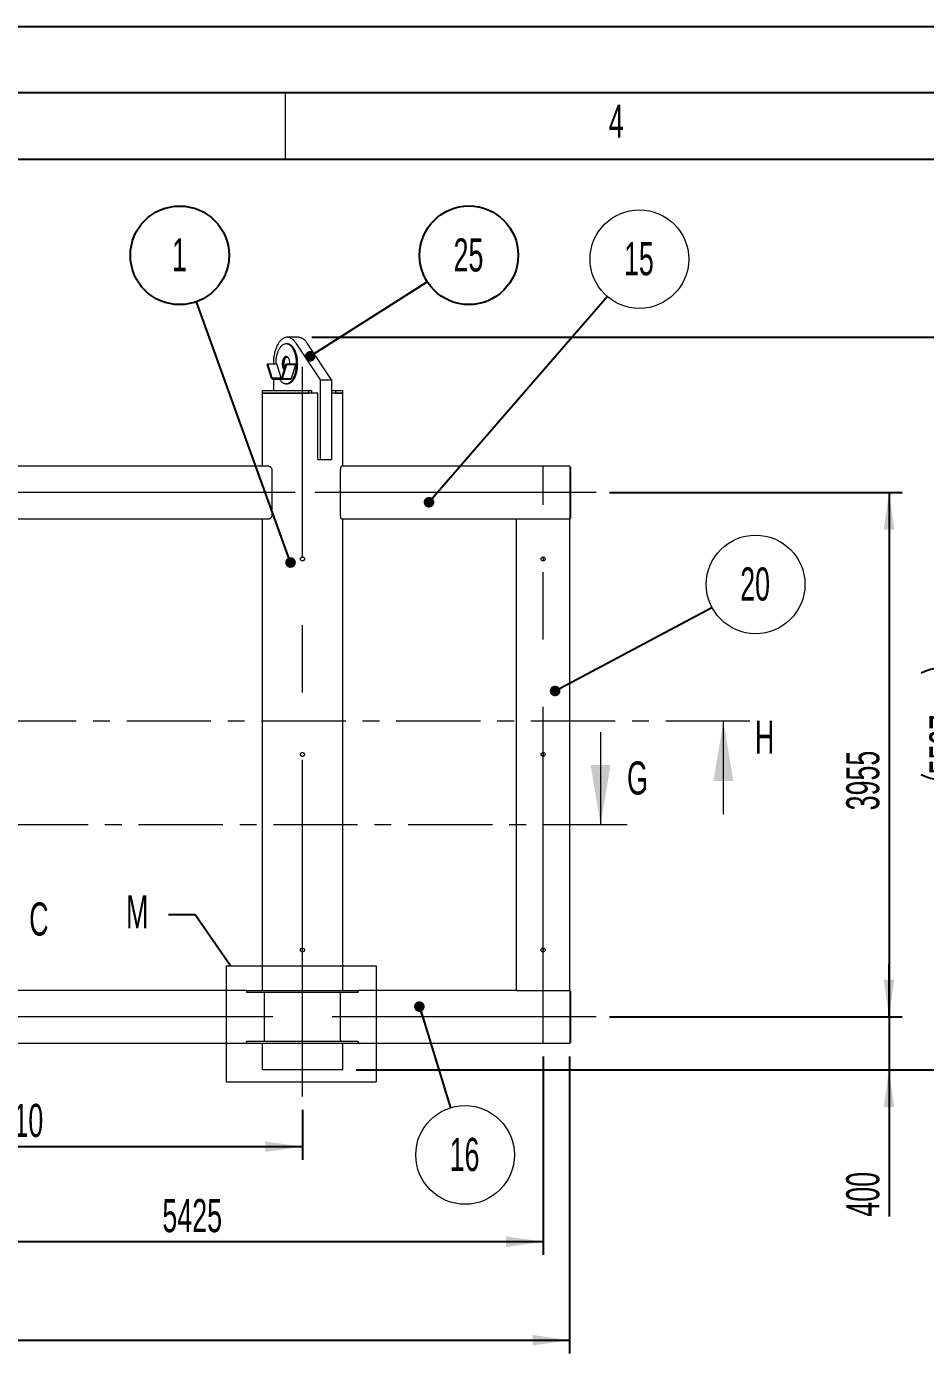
# Paper-space layout 'Sheet2' of a CAD drawing. Header units: millimetres. Extents: x 0 to 420, y 0 to 300.
# Drawn here: x 145.5 to 213.2, y 196.9 to 297 of the extents above; entities that cross this region are included whole.
import ezdxf

# ---------------------------------------------------------------- set-up
doc = ezdxf.new("R2010")
doc.units = ezdxf.units.MM
doc.linetypes.add('CENTER', pattern=[10.16, 6.35, -1.27, 1.27, -1.27])
doc.linetypes.add('CENTERX2', pattern=[20.32, 12.7, -2.54, 2.54, -2.54])
doc.layers.add('BORDER', color=7, linetype='Continuous')
doc.layers.add('DIMS', color=7, linetype='Continuous')
doc.styles.add('SLDTEXTSTYLE0', font='TXT', dxfattribs={"width": 0.605})
doc.dimstyles.new('SLDDIMSTYLE0', dxfattribs={"dimtxt": 0.18, "dimasz": 0.8, "dimexe": 0, "dimexo": 0.0625, "dimgap": 0, "dimtad": 0, "dimtih": 1, "dimtoh": 1, "dimdec": 0, "dimrnd": 1e-09, "dimzin": 0, "dimdsep": 46, "dimtxsty": 'Standard', "dimblk1": 'DOT', "dimblk2": 'DOT', "dimsah": 1, "dimcen": 0.09, "dimadec": 0, "dimazin": 0, "dimtfac": 0.8, "dimtdec": 0, "dimtofl": 0, "dimtmove": 0, "dimatfit": 3, "dimldrblk": 'DOT', "dimfxl": 1, "dimfrac": 2, "dimtolj": 1, "dimtzin": 0, "dimarcsym": 0})
doc.dimstyles.new('SLDDIMSTYLE1', dxfattribs={"dimtxt": 0.18, "dimasz": 2.8, "dimexe": 0, "dimexo": 0.0625, "dimgap": 0, "dimtad": 0, "dimtih": 1, "dimtoh": 1, "dimdec": 0, "dimrnd": 1e-09, "dimzin": 0, "dimdsep": 46, "dimtxsty": 'Standard', "dimblk1": 'NONE', "dimblk2": 'NONE', "dimsah": 1, "dimcen": 0.09, "dimadec": 0, "dimazin": 0, "dimtfac": 2.8, "dimtdec": 0, "dimtofl": 0, "dimtmove": 0, "dimatfit": 3, "dimldrblk": 'NONE', "dimfxl": 1, "dimfrac": 2, "dimtolj": 1, "dimtzin": 0, "dimarcsym": 0})
doc.dimstyles.new('SLDDIMSTYLE2', dxfattribs={"dimtxt": 2.5, "dimasz": 2.8, "dimexe": 0, "dimexo": 0.0625, "dimtad": 1, "dimdec": 0, "dimlfac": 100, "dimrnd": 1e-09, "dimzin": 12, "dimdsep": 46, "dimtxsty": 'SLDTEXTSTYLE0', "dimsah": 1, "dimcen": 0.09, "dimadec": 0, "dimazin": 3, "dimtfac": 1, "dimtdec": 0, "dimtofl": 0, "dimtmove": 0, "dimatfit": 3, "dimfxl": 1, "dimfrac": 2, "dimtolj": 1, "dimtzin": 12, "dimarcsym": 0})
doc.dimstyles.new('SLDDIMSTYLE3', dxfattribs={"dimtxt": 2.5, "dimasz": 2.8, "dimexe": 0, "dimexo": 0.0625, "dimtad": 1, "dimdec": 0, "dimlfac": 100, "dimrnd": 1e-09, "dimzin": 12, "dimdsep": 46, "dimtxsty": 'SLDTEXTSTYLE0', "dimsah": 1, "dimcen": 0.09, "dimadec": 0, "dimazin": 3, "dimtfac": 1, "dimtdec": 0, "dimtmove": 0, "dimatfit": 0, "dimfxl": 1, "dimfrac": 2, "dimtolj": 1, "dimtzin": 12, "dimarcsym": 0})

# ---------------------------------------------------------------- blocks, each defined once
blk = doc.blocks.new('_D')
at = {"layer": 'DIMS', "transparency": 16777216}
for p, q in [((73.92, 219.29), (73.92, 196.9)), ((186.42, 219.29), (186.42, 196.9)), ((73.92, 197.9), (186.42, 197.9))]:
    blk.add_line(p, q, dxfattribs=at)
for centre, start, end in [((129.48, 199.82), 153.4349, 206.5651), ((131.36, 199.82), 333.4349, 26.5651)]:
    blk.add_arc(centre, 4.29, start, end, dxfattribs=at)
for points in [[(73.92, 197.9), (76.72, 197.5), (76.72, 198.3)], [(186.42, 197.9), (183.62, 198.3), (183.62, 197.5)]]:
    blk.add_solid(points, dxfattribs=at)
at = {"layer": 'DIMS', "transparency": 16777216, "insert": (125.65, 201.12), "char_height": 2.5, "attachment_point": 1, "style": 'SLDTEXTSTYLE0'}
blk.add_mtext('11250', dxfattribs=at)
blk = doc.blocks.new('_D_1')
at = {"layer": 'DIMS', "transparency": 16777216}
for p, q in [((189.42, 261.84), (211.5, 261.84)), ((210.5, 261.84), (210.5, 222.29)), ((189.42, 222.29), (211.5, 222.29))]:
    blk.add_line(p, q, dxfattribs=at)
for points in [[(210.5, 261.84), (210.1, 259.04), (210.9, 259.04)], [(210.5, 222.29), (210.9, 225.09), (210.1, 225.09)]]:
    blk.add_solid(points, dxfattribs=at)
at = {"layer": 'DIMS', "transparency": 16777216, "insert": (207.27, 237.87), "char_height": 2.5, "attachment_point": 1, "rotation": 90, "style": 'SLDTEXTSTYLE0'}
blk.add_mtext('3955', dxfattribs=at)
blk = doc.blocks.new('_D_2')
at = {"layer": 'DIMS', "transparency": 16777216}
for p, q in [((166.98, 273.56), (217.77, 273.56)), ((216.77, 273.56), (216.77, 218.29)), ((170.32, 218.29), (217.77, 218.29))]:
    blk.add_line(p, q, dxfattribs=at)
for centre, start, end in [((214.85, 244.38), 63.4349, 116.5651), ((214.85, 244.42), 243.4349, 296.5651)]:
    blk.add_arc(centre, 4.29, start, end, dxfattribs=at)
for points in [[(216.77, 273.56), (216.37, 270.76), (217.17, 270.76)], [(216.77, 218.29), (217.17, 221.09), (216.37, 221.09)]]:
    blk.add_solid(points, dxfattribs=at)
at = {"layer": 'DIMS', "transparency": 16777216, "insert": (213.54, 240.58), "char_height": 2.5, "attachment_point": 1, "rotation": 90, "style": 'SLDTEXTSTYLE0'}
blk.add_mtext('5527', dxfattribs=at)
blk = doc.blocks.new('_D_3')
at = {"layer": 'DIMS', "transparency": 16777216}
for p, q in [((130.17, 221.29), (130.17, 211.5)), ((166.27, 215.29), (166.27, 211.5)), ((130.17, 212.5), (166.27, 212.5))]:
    blk.add_line(p, q, dxfattribs=at)
for points in [[(130.17, 212.5), (132.97, 212.1), (132.97, 212.9)], [(166.27, 212.5), (163.47, 212.9), (163.47, 212.1)]]:
    blk.add_solid(points, dxfattribs=at)
at = {"layer": 'DIMS', "transparency": 16777216, "insert": (142.23, 215.73), "char_height": 2.5, "attachment_point": 1, "style": 'SLDTEXTSTYLE0'}
blk.add_mtext('3610', dxfattribs=at)
blk = doc.blocks.new('_D_5')
at = {"layer": 'DIMS', "transparency": 16777216}
for p, q in [((130.17, 221.29), (130.17, 204.33)), ((184.42, 219.29), (184.42, 204.33)), ((184.42, 205.33), (130.17, 205.33))]:
    blk.add_line(p, q, dxfattribs=at)
for points in [[(130.17, 205.33), (132.97, 204.93), (132.97, 205.73)], [(184.42, 205.33), (181.62, 205.73), (181.62, 204.93)]]:
    blk.add_solid(points, dxfattribs=at)
at = {"layer": 'DIMS', "transparency": 16777216, "insert": (155.71, 208.55), "char_height": 2.5, "attachment_point": 1, "style": 'SLDTEXTSTYLE0'}
blk.add_mtext('5425', dxfattribs=at)
blk = doc.blocks.new('_D_7')
at = {"layer": 'DIMS', "transparency": 16777216}
for p, q in [((210.5, 222.29), (210.5, 226.29)), ((189.42, 222.29), (211.5, 222.29)), ((210.5, 222.29), (210.5, 218.29)), ((170.32, 218.29), (211.5, 218.29)), ((210.5, 218.29), (210.5, 207.22))]:
    blk.add_line(p, q, dxfattribs=at)
for points in [[(210.5, 222.29), (210.9, 225.09), (210.1, 225.09)], [(210.5, 218.29), (210.1, 215.49), (210.9, 215.49)]]:
    blk.add_solid(points, dxfattribs=at)
at = {"layer": 'DIMS', "transparency": 16777216, "insert": (207.27, 207.22), "char_height": 2.5, "attachment_point": 1, "rotation": 90, "style": 'SLDTEXTSTYLE0'}
blk.add_mtext('400', dxfattribs=at)
blk = doc.blocks.new('SW_NOTE_0_186')
at = {"layer": 'DIMS', "color": 0}
blk.add_circle((3.14, 2), 3.72, dxfattribs=at)
at = {"layer": 'DIMS', "color": 0, "insert": (3.11, 3.28), "char_height": 2.5, "attachment_point": 2, "style": 'SLDTEXTSTYLE0'}
blk.add_mtext('25', dxfattribs=at)
blk = doc.blocks.new('_Dot')
at = {"color": 0, "linetype": 'ByBlock', "lineweight": -2}
blk.add_line((-0.5, 0), (-1, 0), dxfattribs=at)
at = {"color": 0, "linetype": 'ByBlock', "const_width": 0.5}
blk.add_lwpolyline([(-0.25, 0, 1), (0.25, 0, 1)], format="xyb", close=True, dxfattribs=at)
blk = doc.blocks.new('SW_NOTE_0_189')
at = {"layer": 'DIMS', "color": 0}
blk.add_circle((-1.26, 3.5), 3.72, dxfattribs=at)
at = {"layer": 'DIMS', "color": 0, "insert": (-1.28, 4.79), "char_height": 2.5, "attachment_point": 2, "style": 'SLDTEXTSTYLE0'}
blk.add_mtext('1', dxfattribs=at)
blk = doc.blocks.new('SW_NOTE_0_194')
at = {"color": 0, "linetype": 'Continuous', "lineweight": 0}
blk.add_circle((3.29, 1.75), 3.72, dxfattribs=at)
at = {"color": 0, "linetype": 'Continuous', "lineweight": 0, "insert": (3.25, 3.03), "char_height": 2.5, "attachment_point": 2, "style": 'SLDTEXTSTYLE0'}
blk.add_mtext('20', dxfattribs=at)
blk = doc.blocks.new('SW_NOTE_0_195')
at = {"color": 0, "linetype": 'Continuous', "lineweight": 0}
blk.add_circle((2.44, 2.82), 3.72, dxfattribs=at)
at = {"color": 0, "linetype": 'Continuous', "lineweight": 0, "insert": (2.4, 4.1), "char_height": 2.5, "attachment_point": 2, "style": 'SLDTEXTSTYLE0'}
blk.add_mtext('15', dxfattribs=at)
blk = doc.blocks.new('SW_NOTE_0_196')
at = {"color": 0, "linetype": 'Continuous', "lineweight": 0}
blk.add_circle((1.1, -3.56), 3.72, dxfattribs=at)
at = {"color": 0, "linetype": 'Continuous', "lineweight": 0, "insert": (1.06, -2.27), "char_height": 2.5, "attachment_point": 2, "style": 'SLDTEXTSTYLE0'}
blk.add_mtext('16', dxfattribs=at)
blk = doc.blocks.new('_None')

psp = doc.layouts.new('Sheet2')

# ---------------------------------------------------------------- linework, layer by layer
at = {"color": 7, "linetype": 'Continuous', "lineweight": 18}
for p, q in [((165.9765626, 273.5564276), (165.1249541, 273.5564276)), ((165.1249541, 273.0564276), (165.0397932, 273.0564276)), ((165.7771888, 273.1222245), (167.6148017, 270.336333)), ((168.4664101, 270.336333), (166.6287973, 273.1222245)), ((163.6223674, 271.5064276), (163.6677626, 271.5564276)), ((163.9461864, 270.4364276), (163.6223674, 271.5064276)), ((163.9915816, 270.4864276), (163.6677626, 271.5564276)), ((163.6677626, 271.5564276), (164.3490494, 271.5564276)), ((164.6728683, 270.4864276), (164.3490494, 271.5564276)), ((164.7254314, 270.4864276), (165.0492504, 271.5564276)), ((164.7708266, 270.4364276), (165.0946456, 271.5064276)), ((165.0492504, 271.5564276), (165.0946456, 271.5064276)), ((165.0492504, 271.5564276), (165.7305371, 271.5564276)), ((165.0946456, 271.5064276), (165.7759323, 271.5064276)), ((165.4521133, 270.4364276), (165.7759323, 271.5064276)), ((165.7305371, 271.5564276), (165.7759323, 271.5064276)), ((163.9915816, 270.4864276), (163.9461864, 270.4364276)), ((163.9461864, 270.4364276), (163.9915816, 270.4364276)), ((163.9915816, 270.3864276), (163.9915816, 270.4864276)), ((163.9915816, 270.4864276), (164.7254314, 270.4864276)), ((163.9915816, 270.3864276), (164.7254314, 270.3864276)), ((164.0765972, 270.3864276), (164.0765972, 269.536333)), ((164.7254314, 270.4864276), (164.7254314, 270.3864276)), ((164.7708266, 270.4364276), (164.7254314, 270.4864276)), ((164.7254314, 270.3864276), (165.4067182, 270.3864276)), ((164.7708266, 270.4364276), (165.4521133, 270.4364276)), ((165.4067182, 270.4364276), (165.4067182, 270.3864276)), ((167.6148017, 270.336333), (167.6148017, 264.336333)), ((167.6148017, 270.336333), (168.4664101, 270.336333)), ((168.4664101, 270.336333), (168.4664101, 264.336333)), ((163.2215037, 269.536333), (163.2215037, 269.336333)), ((163.2215037, 269.536333), (166.7163529, 269.536333)), ((163.2215037, 269.336333), (163.2215037, 263.836333)), ((167.4228146, 269.336333), (163.2215037, 269.336333)), ((163.2215037, 269.336333), (166.7163529, 269.336333)), ((165.0397932, 270.0564276), (165.1249541, 270.0564276)), ((166.7163529, 269.536333), (166.7163529, 269.336333)), ((166.7163529, 269.536333), (166.9464742, 269.536333)), ((166.9464742, 269.536333), (166.9464742, 269.336333)), ((167.4228146, 264.336333), (167.4228146, 269.336333)), ((168.4664101, 269.536333), (168.7650001, 269.536333)), ((169.3215037, 269.336333), (168.4664101, 269.336333)), ((168.7650001, 269.536333), (168.7650001, 269.336333)), ((168.7650001, 269.536333), (169.3215037, 269.536333)), ((168.7650001, 269.336333), (169.3215037, 269.336333)), ((169.3215037, 269.336333), (169.3215037, 269.536333)), ((169.3215037, 263.836333), (169.3215037, 269.336333)), ((167.4228146, 264.336333), (167.6148017, 264.336333)), ((167.6148017, 264.336333), (168.4664101, 264.336333)), ((163.7258996, 263.836333), (96.6171077, 263.836333)), ((163.9687879, 263.516333), (163.9687879, 260.156333)), ((169.1529096, 260.086333), (169.1529096, 263.586333)), ((186.4215037, 263.836333), (169.2278528, 263.836333)), ((186.4215037, 263.836333), (186.4215037, 263.586333)), ((186.4815037, 263.756333), (186.4215037, 263.756333)), ((186.4215037, 263.586333), (186.4215037, 260.086333)), ((186.4815037, 263.756333), (186.4815037, 263.556333)), ((186.4815037, 263.556333), (186.4815037, 260.116333)), ((163.7258996, 259.836333), (96.6171077, 259.836333)), ((163.2215037, 259.836333), (163.2215037, 224.286333)), ((182.4215037, 259.836333), (169.2278528, 259.836333)), ((169.3215037, 224.286333), (169.3215037, 259.836333)), ((182.4215037, 224.286333), (182.4215037, 259.836333)), ((182.6715037, 259.836333), (182.4215037, 259.836333)), ((186.1715037, 259.836333), (182.6715037, 259.836333)), ((186.4215037, 259.836333), (186.1715037, 259.836333)), ((186.4215037, 260.086333), (186.4215037, 259.836333)), ((186.4815037, 259.916333), (186.4215037, 259.916333)), ((186.4215037, 224.286333), (186.4215037, 259.836333)), ((186.4815037, 260.116333), (186.4815037, 259.916333)), ((184.4215037, 256.986333), (184.4215037, 256.686333)), ((198.0121601, 237.5949458), (198.0121601, 244.5949458)), ((188.7504094, 243.7800637), (188.7504094, 236.7800637)), ((184.4215037, 242.236333), (184.4215037, 241.936333)), ((184.4215037, 227.486333), (184.4215037, 227.186333)), ((160.5149927, 226.1457014), (171.828242, 226.1457014)), ((160.5149927, 226.1457014), (160.5149927, 217.3856368)), ((171.828242, 226.1457014), (171.828242, 217.3856368)), ((162.0374158, 224.286333), (132.1715037, 224.286333)), ((162.0374158, 224.286333), (170.5056868, 224.286333)), ((182.4215037, 224.286333), (170.5055915, 224.286333)), ((182.4215037, 224.286333), (182.6715037, 224.286333)), ((182.6715037, 224.286333), (186.1715037, 224.286333)), ((186.1715037, 224.286333), (186.4215037, 224.286333)), ((186.4215037, 224.286333), (186.4215037, 224.036333)), ((170.4581328, 224.126333), (162.0849349, 224.126333)), ((163.3900978, 224.036333), (163.3900978, 220.536333)), ((169.1529096, 220.536333), (169.1529096, 224.036333)), ((186.4815037, 224.206333), (186.4215037, 224.206333)), ((186.4215037, 224.036333), (186.4215037, 220.536333)), ((186.4815037, 224.206333), (186.4815037, 224.006333)), ((186.4815037, 224.006333), (186.4815037, 220.566333)), ((162.0374158, 220.286333), (98.3055915, 220.286333)), ((170.5055915, 220.286333), (162.0373205, 220.286333)), ((162.0848745, 220.446333), (170.4580725, 220.446333)), ((163.2215037, 220.286333), (163.2215037, 218.286333)), ((169.3215037, 218.286333), (169.3215037, 220.286333)), ((186.4215037, 220.286333), (170.5055915, 220.286333)), ((186.4215037, 220.536333), (186.4215037, 220.286333)), ((186.4815037, 220.366333), (186.4215037, 220.366333)), ((186.4815037, 220.566333), (186.4815037, 220.366333)), ((169.3215037, 218.286333), (163.2215037, 218.286333)), ((160.5149927, 217.3856368), (171.828242, 217.3856368))]:
    psp.add_line(p, q, dxfattribs=at)
at = {"color": 7, "linetype": 'CENTERX2', "lineweight": 18, "ltscale": 2}
psp.add_line((188.4215037, 261.836333), (167.2278528, 261.836333), dxfattribs=at)
at = {"color": 7, "linetype": 'CENTER', "lineweight": 18}
for p, q in [((200.0121601, 244.5949458), (60.3308473, 244.5949458)), ((190.7504094, 236.7800637), (68.8828901, 236.7800637))]:
    psp.add_line(p, q, dxfattribs=at)
at = {"color": 7, "linetype": 'Continuous', "lineweight": 18, "flags": 128}
for points in [[(165.7771888, 273.1222245), (165.7418916, 273.1734505), (165.7054903, 273.2217826), (165.6680501, 273.2671344), (165.6296379, 273.3094246), (165.5903225, 273.3485776), (165.5501743, 273.3845233), (165.5092651, 273.4171974), (165.4676681, 273.4465414), (165.4254578, 273.4725028), (165.3827097, 273.4950351), (165.3395003, 273.5140981), (165.2959069, 273.5296575), (165.2520077, 273.5416855), (165.207881, 273.5501607), (165.1636059, 273.5550678), (165.1192616, 273.5563981), (165.0749276, 273.5541492), (165.030683, 273.5483251), (164.9866072, 273.5389363), (164.942779, 273.5259994), (164.8992768, 273.5095378), (164.8561784, 273.4895808), (164.8135611, 273.4661642), (164.7715011, 273.4393298), (164.7300736, 273.4091258), (164.6893528, 273.3756061), (164.6494115, 273.3388307), (164.6103213, 273.2988655), (164.5721522, 273.255782), (164.5349723, 273.2096573), (164.4988483, 273.1605738), (164.4638447, 273.1086196), (164.4300244, 273.0538875), (164.3974477, 272.9964755), (164.3661729, 272.9364863), (164.3362561, 272.8740274), (164.3077508, 272.8092104), (164.2807079, 272.7421514), (164.255176, 272.6729704), (164.2312006, 272.6017912), (164.2088248, 272.5287412), (164.1880884, 272.453951), (164.1690288, 272.3775547), (164.1516798, 272.2996888), (164.1360727, 272.2204928), (164.1222353, 272.1401084), (164.1101924, 272.0586793), (164.0999655, 271.9763514), (164.0915731, 271.8932721), (164.0850299, 271.8095898), (164.0803479, 271.7254546), (164.0775353, 271.6410168), (164.0765972, 271.5564276)], [(165.9765626, 273.5564276), (166.0152144, 273.5550678), (166.0594894, 273.5501607), (166.1036161, 273.5416855), (166.1475154, 273.5296575), (166.1911088, 273.5140981), (166.2343182, 273.4950351), (166.2770663, 273.4725028), (166.3192766, 273.4465414), (166.3608736, 273.4171974), (166.4017828, 273.3845233), (166.441931, 273.3485776), (166.4812464, 273.3094246), (166.5196585, 273.2671344), (166.5570988, 273.2217826), (166.5935001, 273.1734505), (166.6287973, 273.1222245)], [(165.8260609, 271.5564276), (165.8251427, 271.6288977), (165.8223903, 271.7011985), (165.8178101, 271.7731612), (165.8114128, 271.8446177), (165.8032134, 271.9154011), (165.7932309, 271.9853461), (165.7814888, 272.0542894), (165.7680144, 272.1220699), (165.7528392, 272.1885293), (165.7359987, 272.2535124), (165.7175321, 272.3168674), (165.6974827, 272.3784464), (165.6758971, 272.4381055), (165.652826, 272.4957054), (165.628323, 272.5511116), (165.6024456, 272.6041947), (165.575254, 272.6548306), (165.5468118, 272.7029012), (165.5171855, 272.7482941), (165.4864442, 272.7909034), (165.4546597, 272.8306295), (165.4219063, 272.8673797), (165.3882604, 272.901068), (165.3538007, 272.9316159), (165.3186076, 272.958952), (165.2827633, 272.9830124), (165.2463516, 273.0037409), (165.2094574, 273.0210892), (165.1721669, 273.0350167), (165.1345673, 273.0454909), (165.0967464, 273.0524873), (165.0587924, 273.0559896), (165.0207941, 273.0559896), (164.9828401, 273.0524873), (164.9450192, 273.0454909), (164.9074196, 273.0350167), (164.8701291, 273.0210892), (164.8332349, 273.0037409), (164.7968232, 272.9830124), (164.7609789, 272.958952), (164.7257858, 272.9316159), (164.6913261, 272.901068), (164.6576802, 272.8673797), (164.6249268, 272.8306295), (164.5931423, 272.7909034), (164.562401, 272.7482941), (164.5327747, 272.7029012), (164.5043325, 272.6548306), (164.4771409, 272.6041947), (164.4512635, 272.5511116), (164.4267605, 272.4957054), (164.4036894, 272.4381055), (164.3821038, 272.3784464), (164.3620544, 272.3168674), (164.3435878, 272.2535124), (164.3267473, 272.1885293), (164.3115721, 272.1220699), (164.2980977, 272.0542894), (164.2863555, 271.9853461), (164.2763731, 271.9154011), (164.2681737, 271.8446177), (164.2617764, 271.7731612), (164.2571962, 271.7011985), (164.2544438, 271.6288977), (164.2535256, 271.5564276), (164.2535256, 271.5564276)], [(165.9112217, 271.5564276), (165.9103036, 271.6288977), (165.9075512, 271.7011985), (165.902971, 271.7731612), (165.8965737, 271.8446177), (165.8883742, 271.9154011), (165.8783918, 271.9853461), (165.8666497, 272.0542894), (165.8531753, 272.1220699), (165.8380001, 272.1885293), (165.8211595, 272.2535124), (165.802693, 272.3168674), (165.7826435, 272.3784464), (165.761058, 272.4381055), (165.7379868, 272.4957054), (165.7134839, 272.5511116), (165.6876064, 272.6041947), (165.6604148, 272.6548306), (165.6319727, 272.7029012), (165.6023463, 272.7482941), (165.571605, 272.7909034), (165.5398206, 272.8306295), (165.5070671, 272.8673797), (165.4734213, 272.901068), (165.4389615, 272.9316159), (165.4037684, 272.958952), (165.3679242, 272.9830124), (165.3315124, 273.0037409), (165.2946182, 273.0210892), (165.2573278, 273.0350167), (165.2197282, 273.0454909), (165.1819072, 273.0524873), (165.1439533, 273.0559896), (165.1249541, 273.0564276)], [(164.5477631, 270.3864276), (164.562401, 270.3645611), (164.5931423, 270.3219518), (164.6249268, 270.2822257), (164.6576802, 270.2454756), (164.6913261, 270.2117872), (164.7257858, 270.1812393), (164.7609789, 270.1539033), (164.7968232, 270.1298428), (164.8332349, 270.1091143), (164.8701291, 270.091766), (164.9074196, 270.0778385), (164.9450192, 270.0673643), (164.9828401, 270.0603679), (165.0207941, 270.0568656), (165.0587924, 270.0568656), (165.0967464, 270.0603679), (165.1345673, 270.0673643), (165.1721669, 270.0778385), (165.2094574, 270.091766), (165.2463516, 270.1091143), (165.2827633, 270.1298428), (165.3186076, 270.1539033), (165.3538007, 270.1812393), (165.3882604, 270.2117872), (165.4219063, 270.2454756), (165.4546597, 270.2822257), (165.4864442, 270.3219518), (165.5171855, 270.3645611), (165.5468118, 270.409954), (165.575254, 270.4580246), (165.6024456, 270.5086606), (165.628323, 270.5617436), (165.652826, 270.6171498), (165.6758971, 270.6747497), (165.6974827, 270.7344089), (165.7175321, 270.7959878), (165.7359987, 270.8593429), (165.7528392, 270.924326), (165.7680144, 270.9907854), (165.7814888, 271.0585658), (165.7932309, 271.1275091), (165.8032134, 271.1974541), (165.8114128, 271.2682375), (165.8178101, 271.339694), (165.8223903, 271.4116567), (165.8251427, 271.4839575), (165.8260609, 271.5564276)], [(165.3280914, 271.5564276), (165.3271565, 271.6006842), (165.324358, 271.6446538), (165.319714, 271.6880512), (165.3132545, 271.730595), (165.3050216, 271.7720093), (165.2950686, 271.8120254), (165.28346, 271.8503838), (165.2702711, 271.8868359), (165.2555875, 271.9211451), (165.2395044, 271.953089), (165.2221261, 271.9824603), (165.2035653, 272.0090687), (165.1839423, 272.0327416), (165.1633845, 272.0533254), (165.1420252, 272.0706866), (165.1200028, 272.0847126), (165.0974603, 272.0953125), (165.0745437, 272.1024175), (165.0514018, 272.1059816), (165.0281847, 272.1059816), (165.0050427, 272.1024175), (164.9821262, 272.0953125), (164.9595837, 272.0847126), (164.9375613, 272.0706866), (164.916202, 272.0533254), (164.8956442, 272.0327416), (164.8760212, 272.0090687), (164.8574604, 271.9824603), (164.8400821, 271.953089), (164.823999, 271.9211451), (164.8093154, 271.8868359), (164.7961265, 271.8503838), (164.7845179, 271.8120254), (164.7745649, 271.7720093), (164.766332, 271.730595), (164.7598725, 271.6880512), (164.7552285, 271.6446538), (164.75243, 271.6006842), (164.7514951, 271.5564276), (164.75243, 271.512171), (164.7552285, 271.4682014), (164.7598725, 271.424804), (164.766332, 271.3822602), (164.7745649, 271.340846), (164.7845179, 271.3008299), (164.7961265, 271.2624714), (164.8093154, 271.2260194), (164.823999, 271.1917102), (164.8400821, 271.1597663), (164.8574604, 271.1303949), (164.8760212, 271.1037865), (164.8956442, 271.0801136), (164.9027952, 271.0724936)], [(165.0823737, 272.1003957), (165.0672871, 272.0953125), (165.0447445, 272.0847126), (165.0227222, 272.0706866), (165.0013628, 272.0533254), (164.980805, 272.0327416), (164.9611821, 272.0090687), (164.9426213, 271.9824603), (164.925243, 271.953089), (164.9091598, 271.9211451), (164.8944762, 271.8868359), (164.8812874, 271.8503838), (164.8696788, 271.8120254), (164.8597257, 271.7720093), (164.8514928, 271.730595), (164.8450334, 271.6880512), (164.8403893, 271.6446538), (164.8375908, 271.6006842), (164.836656, 271.5564276), (164.8375908, 271.512171), (164.8403893, 271.4682014), (164.8450334, 271.424804), (164.8514928, 271.3822602), (164.8597257, 271.340846), (164.8696788, 271.3008299), (164.8812874, 271.2624714), (164.8944762, 271.2260194), (164.9091598, 271.1917102), (164.925243, 271.1597663), (164.927804, 271.1551305)], [(165.1830375, 272.0337341), (165.1790665, 272.0354297), (165.1575783, 272.0424588), (165.135855, 272.0459861), (165.1140532, 272.0459861), (165.0923299, 272.0424588), (165.0708417, 272.0354297), (165.0497433, 272.0249493), (165.0291869, 272.0110932), (165.0093204, 271.9939613), (164.9902871, 271.9736769), (164.9722241, 271.9503862), (164.9552615, 271.924257), (164.9395215, 271.8954777), (164.9251176, 271.8642554), (164.9121535, 271.8308153), (164.9007227, 271.7953981), (164.8909074, 271.7582592), (164.8827784, 271.7196661), (164.8763944, 271.6798969), (164.8718012, 271.639238), (164.869032, 271.5979825), (164.8681067, 271.5564276)], [(164.8681067, 271.5564276), (164.869032, 271.5148727), (164.8718012, 271.4736172), (164.8763944, 271.4329584), (164.8827784, 271.3931891), (164.8909074, 271.354596), (164.9007227, 271.3174571), (164.9121535, 271.28204), (164.9251176, 271.2485998), (164.9395215, 271.2173776), (164.9440067, 271.2086695)], [(165.1249541, 270.0564276), (165.1439533, 270.0568656), (165.1819072, 270.0603679), (165.2197282, 270.0673643), (165.2573278, 270.0778385), (165.2946182, 270.091766), (165.3315124, 270.1091143), (165.3679242, 270.1298428), (165.4037684, 270.1539033), (165.4389615, 270.1812393), (165.4734213, 270.2117872), (165.5070671, 270.2454756), (165.5398206, 270.2822257), (165.571605, 270.3219518), (165.6023463, 270.3645611), (165.6319727, 270.409954), (165.6604148, 270.4580246), (165.6876064, 270.5086606), (165.7134839, 270.5617436), (165.7379868, 270.6171498), (165.761058, 270.6747497), (165.7826435, 270.7344089), (165.802693, 270.7959878), (165.8211595, 270.8593429), (165.8380001, 270.924326), (165.8531753, 270.9907854), (165.8666497, 271.0585658), (165.8783918, 271.1275091), (165.8883742, 271.1974541), (165.8965737, 271.2682375), (165.902971, 271.339694), (165.9075512, 271.4116567), (165.9103036, 271.4839575), (165.9112217, 271.5564276)]]:
    psp.add_lwpolyline(points, dxfattribs=at)
at = {"color": 7, "linetype": 'Continuous', "lineweight": 18}
for centre in [(184.4215037, 256.836333), (184.4215037, 242.086333), (184.4215037, 227.336333)]:
    psp.add_circle(centre, 0.15, dxfattribs=at)
for points, knots in [([(163.7258996, 263.836333), (163.7388737, 263.836333), (163.7520302, 263.8345367), (163.772033, 263.829191), (163.7787692, 263.8269529), (163.7921351, 263.8216444), (163.7987805, 263.8185731), (163.8185949, 263.8081245), (163.831645, 263.7995251), (163.8508986, 263.7840258), (163.8572751, 263.7784104), (163.86984, 263.766291), (163.8759696, 263.7598454), (163.8938616, 263.7393178), (163.9051368, 263.7240634), (163.9207756, 263.6984188), (163.9257886, 263.6893662), (163.9350935, 263.6706464), (163.9394129, 263.6609407), (163.9473161, 263.6407865), (163.9509003, 263.6303384), (163.9556473, 263.6140452), (163.9571268, 263.608496), (163.9598183, 263.5973557), (163.9610364, 263.5917458), (163.9664803, 263.563497), (163.9687879, 263.5402665), (163.9687879, 263.516333)], [0, 0, 0, 0, 0.125, 0.125, 0.1875, 0.1875, 0.25, 0.25, 0.375, 0.375, 0.4375, 0.4375, 0.5, 0.5, 0.625, 0.625, 0.6875, 0.6875, 0.75, 0.75, 0.8125, 0.8125, 0.84375, 0.84375, 0.875, 0.875, 1, 1, 1, 1]), ([(169.1529096, 263.586333), (169.1529096, 263.6032128), (169.1534983, 263.6197831), (169.1552084, 263.6441969), (169.155917, 263.6522607), (169.157188, 263.6642431), (169.1576475, 263.6682258), (169.1586248, 263.6760644), (169.1591435, 263.6799303), (169.1618816, 263.6989987), (169.1645308, 263.7134263), (169.1691257, 263.7338542), (169.1707684, 263.7404795), (169.174184, 263.753054), (169.1759636, 263.7590366), (169.1796516, 263.7704116), (169.1815601, 263.775804), (169.1845122, 263.7834511), (169.1855111, 263.7859264), (169.1875379, 263.790728), (169.1885683, 263.7930595), (169.1937435, 263.8042385), (169.1979768, 263.811721), (169.2044152, 263.82084), (169.2065765, 263.8235262), (169.2098372, 263.8270125), (169.2109298, 263.8280858), (169.2131001, 263.8300295), (169.2141796, 263.8309023), (169.2195481, 263.8347784), (169.22375, 263.836333), (169.2278528, 263.836333)], [0, 0, 0, 0, 0.125, 0.125, 0.1875, 0.1875, 0.21875, 0.21875, 0.25, 0.25, 0.375, 0.375, 0.4375, 0.4375, 0.5, 0.5, 0.5625, 0.5625, 0.59375, 0.59375, 0.625, 0.625, 0.75, 0.75, 0.8125, 0.8125, 0.84375, 0.84375, 0.875, 0.875, 1, 1, 1, 1]), ([(163.9687879, 260.156333), (163.9687879, 260.1443907), (163.9682072, 260.1325719), (163.965957, 260.1092654), (163.9642873, 260.0977608), (163.9609951, 260.0807206), (163.9597625, 260.0750614), (163.9570541, 260.0638876), (163.9555852, 260.0583969), (163.950856, 260.0421974), (163.9472744, 260.0317603), (163.9413237, 260.0166045), (163.9392435, 260.0116361), (163.9348977, 260.0018617), (163.932626, 259.9970448), (163.9256189, 259.9829807), (163.9206765, 259.9740785), (163.9051525, 259.9486409), (163.8938817, 259.9333617), (163.878856, 259.9161345), (163.8758059, 259.9127876), (163.8696728, 259.9063399), (163.8665828, 259.9032308), (163.8572481, 259.8942344), (163.8509392, 259.8886766), (163.83179, 259.8732501), (163.8187307, 259.8646168), (163.8021017, 259.8558432), (163.798754, 259.8541875), (163.7920661, 259.8510992), (163.7887263, 259.8496663), (163.7787207, 259.8456965), (163.7720687, 259.8434876), (163.7588054, 259.8399368), (163.752194, 259.838595), (163.7423093, 259.8372436), (163.7390198, 259.8369035), (163.7324515, 259.8364482), (163.7291651, 259.836333), (163.7258996, 259.836333)], [0, 0, 0, 0, 0.0625, 0.0625, 0.125, 0.125, 0.15625, 0.15625, 0.1875, 0.1875, 0.25, 0.25, 0.28125, 0.28125, 0.3125, 0.3125, 0.375, 0.375, 0.5, 0.5, 0.53125, 0.53125, 0.5625, 0.5625, 0.625, 0.625, 0.75, 0.75, 0.78125, 0.78125, 0.8125, 0.8125, 0.875, 0.875, 0.9375, 0.9375, 0.96875, 0.96875, 1, 1, 1, 1]), ([(169.2278528, 259.836333), (169.22372, 259.836333), (169.2195097, 259.83791), (169.2130906, 259.8425526), (169.2109338, 259.8444824), (169.2076752, 259.8479644), (169.2065823, 259.8492268), (169.2044084, 259.8519279), (169.2033264, 259.8533669), (169.1979433, 259.8609968), (169.1937205, 259.8684798), (169.1875586, 259.8817862), (169.1855281, 259.8865857), (169.1815619, 259.8968546), (169.1796469, 259.9022679), (169.1741168, 259.9193269), (169.1707138, 259.9317836), (169.1661165, 259.9521743), (169.1646642, 259.9592921), (169.1620097, 259.9737975), (169.1607994, 259.9812152), (169.1575287, 260.0039595), (169.1558238, 260.0197946), (169.1534984, 260.0527716), (169.1529096, 260.0694571), (169.1529096, 260.086333)], [0, 0, 0, 0, 0.125, 0.125, 0.1875, 0.1875, 0.21875, 0.21875, 0.25, 0.25, 0.375, 0.375, 0.4375, 0.4375, 0.5, 0.5, 0.625, 0.625, 0.6875, 0.6875, 0.75, 0.75, 0.875, 0.875, 1, 1, 1, 1]), ([(166.2715037, 256.686333), (166.281415, 256.686333), (166.2911604, 256.6873057), (166.3055399, 256.6901638), (166.310293, 256.6913515), (166.3197172, 256.6942073), (166.3244008, 256.6958835), (166.3380243, 256.7015306), (166.3466393, 256.706138), (166.3588675, 256.7143019), (166.3628406, 256.7172447), (166.3704835, 256.7235171), (166.3741208, 256.7268174), (166.384497, 256.7371956), (166.3907057, 256.7447462), (166.3989299, 256.7570432), (166.401483, 256.7613031), (166.4061103, 256.7699618), (166.4102911, 256.7788046), (166.4135917, 256.7880104), (166.4164461, 256.7974002), (166.417655, 256.8022132), (166.4205452, 256.8167354), (166.4214984, 256.8264688), (166.4215063, 256.8411447), (166.4212702, 256.8460495), (166.420306, 256.8558852), (166.4195786, 256.8607844), (166.4167086, 256.8752137), (166.4138773, 256.8845648), (166.4082454, 256.8981865), (166.4061217, 256.9026825), (166.4014784, 256.9113718), (166.3989583, 256.9155743), (166.3908166, 256.9277657), (166.3846194, 256.9353423), (166.3706248, 256.9493508), (166.3630378, 256.9555679), (166.350857, 256.9637179), (166.3466597, 256.9662398), (166.3379852, 256.9708856), (166.3334889, 256.9730152), (166.3198581, 256.9786657), (166.3105082, 256.9815042), (166.2960937, 256.9843848), (166.291212, 256.9851149), (166.2813618, 256.9860905), (166.276452, 256.9863312), (166.2617676, 256.9863365), (166.2520371, 256.9853908), (166.237532, 256.9825185), (166.2327093, 256.9813127), (166.2233074, 256.9784641), (166.2140939, 256.9751695), (166.205251, 256.9709979), (166.1965956, 256.9663823), (166.1923417, 256.9638389), (166.1800204, 256.9556155), (166.1724621, 256.9494099), (166.1620797, 256.9390476), (166.1587792, 256.9354166), (166.1525082, 256.9277904), (166.1495533, 256.9238096), (166.1413721, 256.9115792), (166.136759, 256.9029687), (166.1311051, 256.8893647), (166.1294257, 256.8846875), (166.1265573, 256.8752542), (166.1253647, 256.8704986), (166.1224931, 256.8561174), (166.1215137, 256.8463789), (166.1214988, 256.8315363), (166.1217394, 256.8266019), (166.122694, 256.8168467), (166.1234079, 256.8120116), (166.1253046, 256.8024257), (166.1264873, 256.7976748), (166.129331, 256.788259), (166.1310024, 256.783573), (166.1366432, 256.7699285), (166.1412452, 256.7613085), (166.149392, 256.7490821), (166.1523198, 256.7451205), (166.1585943, 256.7374594), (166.1618949, 256.7338153), (166.17227, 256.7234237), (166.1798135, 256.7172115), (166.1920867, 256.7089862), (166.1963494, 256.7064254), (166.2050126, 256.7017853), (166.2138566, 256.6975948), (166.2230559, 256.6942877), (166.232435, 256.6914272), (166.2372306, 256.6902172), (166.2517854, 256.6873058), (166.2615923, 256.686333), (166.2715037, 256.686333)], [0, 0, 0, 0, 0.03125, 0.03125, 0.046875, 0.046875, 0.0625, 0.0625, 0.09375, 0.09375, 0.109375, 0.109375, 0.125, 0.125, 0.15625, 0.15625, 0.171875, 0.171875, 0.1875, 0.203125, 0.203125, 0.21875, 0.21875, 0.25, 0.25, 0.265625, 0.265625, 0.28125, 0.28125, 0.3125, 0.3125, 0.328125, 0.328125, 0.34375, 0.34375, 0.375, 0.375, 0.40625, 0.40625, 0.421875, 0.421875, 0.4375, 0.4375, 0.46875, 0.46875, 0.484375, 0.484375, 0.5, 0.5, 0.53125, 0.53125, 0.546875, 0.546875, 0.5625, 0.578125, 0.578125, 0.59375, 0.59375, 0.625, 0.625, 0.640625, 0.640625, 0.65625, 0.65625, 0.6875, 0.6875, 0.703125, 0.703125, 0.71875, 0.71875, 0.75, 0.75, 0.765625, 0.765625, 0.78125, 0.78125, 0.796875, 0.796875, 0.8125, 0.8125, 0.84375, 0.84375, 0.859375, 0.859375, 0.875, 0.875, 0.90625, 0.90625, 0.921875, 0.921875, 0.9375, 0.953125, 0.953125, 0.96875, 0.96875, 1, 1, 1, 1]), ([(166.2715037, 241.936333), (166.281415, 241.936333), (166.2911604, 241.9373057), (166.3055399, 241.9401638), (166.310293, 241.9413515), (166.3197172, 241.9442073), (166.3244008, 241.9458835), (166.3380243, 241.9515306), (166.3466393, 241.956138), (166.3588675, 241.9643019), (166.3628406, 241.9672447), (166.3704835, 241.9735171), (166.3741208, 241.9768174), (166.384497, 241.9871956), (166.3907057, 241.9947462), (166.3989299, 242.0070432), (166.401483, 242.0113031), (166.4061103, 242.0199618), (166.4102911, 242.0288046), (166.4135917, 242.0380104), (166.4164461, 242.0474002), (166.417655, 242.0522132), (166.4205452, 242.0667354), (166.4214984, 242.0764688), (166.4215063, 242.0911447), (166.4212702, 242.0960495), (166.420306, 242.1058852), (166.4195786, 242.1107844), (166.4167086, 242.1252137), (166.4138773, 242.1345648), (166.4082454, 242.1481865), (166.4061217, 242.1526825), (166.4014784, 242.1613718), (166.3989583, 242.1655743), (166.3908166, 242.1777657), (166.3846194, 242.1853423), (166.3706248, 242.1993508), (166.3630378, 242.2055679), (166.350857, 242.2137179), (166.3466597, 242.2162398), (166.3379852, 242.2208856), (166.3334889, 242.2230152), (166.3198581, 242.2286657), (166.3105082, 242.2315042), (166.2960937, 242.2343848), (166.291212, 242.2351149), (166.2813618, 242.2360905), (166.276452, 242.2363312), (166.2617676, 242.2363365), (166.2520371, 242.2353908), (166.237532, 242.2325185), (166.2327093, 242.2313127), (166.2233074, 242.2284641), (166.2140939, 242.2251695), (166.205251, 242.2209979), (166.1965956, 242.2163823), (166.1923417, 242.2138389), (166.1800204, 242.2056155), (166.1724621, 242.1994099), (166.1620797, 242.1890476), (166.1587792, 242.1854166), (166.1525082, 242.1777904), (166.1495533, 242.1738096), (166.1413721, 242.1615792), (166.136759, 242.1529687), (166.1311051, 242.1393647), (166.1294257, 242.1346875), (166.1265573, 242.1252542), (166.1253647, 242.1204986), (166.1224931, 242.1061174), (166.1215137, 242.0963789), (166.1214988, 242.0815363), (166.1217394, 242.0766019), (166.122694, 242.0668467), (166.1234079, 242.0620116), (166.1253046, 242.0524257), (166.1264873, 242.0476748), (166.129331, 242.038259), (166.1310024, 242.033573), (166.1366432, 242.0199285), (166.1412452, 242.0113085), (166.149392, 241.9990821), (166.1523198, 241.9951205), (166.1585943, 241.9874594), (166.1618949, 241.9838153), (166.17227, 241.9734237), (166.1798135, 241.9672115), (166.1920867, 241.9589862), (166.1963494, 241.9564254), (166.2050126, 241.9517853), (166.2138566, 241.9475948), (166.2230559, 241.9442877), (166.232435, 241.9414272), (166.2372306, 241.9402172), (166.2517854, 241.9373058), (166.2615923, 241.936333), (166.2715037, 241.936333)], [0, 0, 0, 0, 0.03125, 0.03125, 0.046875, 0.046875, 0.0625, 0.0625, 0.09375, 0.09375, 0.109375, 0.109375, 0.125, 0.125, 0.15625, 0.15625, 0.171875, 0.171875, 0.1875, 0.203125, 0.203125, 0.21875, 0.21875, 0.25, 0.25, 0.265625, 0.265625, 0.28125, 0.28125, 0.3125, 0.3125, 0.328125, 0.328125, 0.34375, 0.34375, 0.375, 0.375, 0.40625, 0.40625, 0.421875, 0.421875, 0.4375, 0.4375, 0.46875, 0.46875, 0.484375, 0.484375, 0.5, 0.5, 0.53125, 0.53125, 0.546875, 0.546875, 0.5625, 0.578125, 0.578125, 0.59375, 0.59375, 0.625, 0.625, 0.640625, 0.640625, 0.65625, 0.65625, 0.6875, 0.6875, 0.703125, 0.703125, 0.71875, 0.71875, 0.75, 0.75, 0.765625, 0.765625, 0.78125, 0.78125, 0.796875, 0.796875, 0.8125, 0.8125, 0.84375, 0.84375, 0.859375, 0.859375, 0.875, 0.875, 0.90625, 0.90625, 0.921875, 0.921875, 0.9375, 0.953125, 0.953125, 0.96875, 0.96875, 1, 1, 1, 1]), ([(166.2715037, 227.186333), (166.281415, 227.186333), (166.2911604, 227.1873057), (166.3055399, 227.1901638), (166.310293, 227.1913515), (166.3197172, 227.1942073), (166.3244008, 227.1958835), (166.3380243, 227.2015306), (166.3466393, 227.206138), (166.3588675, 227.2143019), (166.3628406, 227.2172447), (166.3704835, 227.2235171), (166.3741208, 227.2268174), (166.384497, 227.2371956), (166.3907057, 227.2447462), (166.3989299, 227.2570432), (166.401483, 227.2613031), (166.4061103, 227.2699618), (166.4102911, 227.2788046), (166.4135917, 227.2880104), (166.4164461, 227.2974002), (166.417655, 227.3022132), (166.4205452, 227.3167354), (166.4214984, 227.3264688), (166.4215063, 227.3411447), (166.4212702, 227.3460495), (166.420306, 227.3558852), (166.4195786, 227.3607844), (166.4167086, 227.3752137), (166.4138773, 227.3845648), (166.4082454, 227.3981865), (166.4061217, 227.4026825), (166.4014784, 227.4113718), (166.3989583, 227.4155743), (166.3908166, 227.4277657), (166.3846194, 227.4353423), (166.3706248, 227.4493508), (166.3630378, 227.4555679), (166.350857, 227.4637179), (166.3466597, 227.4662398), (166.3379852, 227.4708856), (166.3334889, 227.4730152), (166.3198581, 227.4786657), (166.3105082, 227.4815042), (166.2960937, 227.4843848), (166.291212, 227.4851149), (166.2813618, 227.4860905), (166.276452, 227.4863312), (166.2617676, 227.4863365), (166.2520371, 227.4853908), (166.237532, 227.4825185), (166.2327093, 227.4813127), (166.2233074, 227.4784641), (166.2140939, 227.4751695), (166.205251, 227.4709979), (166.1965956, 227.4663823), (166.1923417, 227.4638389), (166.1800204, 227.4556155), (166.1724621, 227.4494099), (166.1620797, 227.4390476), (166.1587792, 227.4354166), (166.1525082, 227.4277904), (166.1495533, 227.4238096), (166.1413721, 227.4115792), (166.136759, 227.4029687), (166.1311051, 227.3893647), (166.1294257, 227.3846875), (166.1265573, 227.3752542), (166.1253647, 227.3704986), (166.1224931, 227.3561174), (166.1215137, 227.3463789), (166.1214988, 227.3315363), (166.1217394, 227.3266019), (166.122694, 227.3168467), (166.1234079, 227.3120116), (166.1253046, 227.3024257), (166.1264873, 227.2976748), (166.129331, 227.288259), (166.1310024, 227.283573), (166.1366432, 227.2699285), (166.1412452, 227.2613085), (166.149392, 227.2490821), (166.1523198, 227.2451205), (166.1585943, 227.2374594), (166.1618949, 227.2338153), (166.17227, 227.2234237), (166.1798135, 227.2172115), (166.1920867, 227.2089862), (166.1963494, 227.2064254), (166.2050126, 227.2017853), (166.2138566, 227.1975948), (166.2230559, 227.1942877), (166.232435, 227.1914272), (166.2372306, 227.1902172), (166.2517854, 227.1873058), (166.2615923, 227.186333), (166.2715037, 227.186333)], [0, 0, 0, 0, 0.03125, 0.03125, 0.046875, 0.046875, 0.0625, 0.0625, 0.09375, 0.09375, 0.109375, 0.109375, 0.125, 0.125, 0.15625, 0.15625, 0.171875, 0.171875, 0.1875, 0.203125, 0.203125, 0.21875, 0.21875, 0.25, 0.25, 0.265625, 0.265625, 0.28125, 0.28125, 0.3125, 0.3125, 0.328125, 0.328125, 0.34375, 0.34375, 0.375, 0.375, 0.40625, 0.40625, 0.421875, 0.421875, 0.4375, 0.4375, 0.46875, 0.46875, 0.484375, 0.484375, 0.5, 0.5, 0.53125, 0.53125, 0.546875, 0.546875, 0.5625, 0.578125, 0.578125, 0.59375, 0.59375, 0.625, 0.625, 0.640625, 0.640625, 0.65625, 0.65625, 0.6875, 0.6875, 0.703125, 0.703125, 0.71875, 0.71875, 0.75, 0.75, 0.765625, 0.765625, 0.78125, 0.78125, 0.796875, 0.796875, 0.8125, 0.8125, 0.84375, 0.84375, 0.859375, 0.859375, 0.875, 0.875, 0.90625, 0.90625, 0.921875, 0.921875, 0.9375, 0.953125, 0.953125, 0.96875, 0.96875, 1, 1, 1, 1]), ([(162.0854264, 224.126333), (162.0843478, 224.1382336), (162.0830802, 224.1496102), (162.0802066, 224.1713708), (162.0786004, 224.1817546), (162.0759513, 224.1965745), (162.0750253, 224.2013987), (162.0731264, 224.2106363), (162.0721502, 224.2150689), (162.0691484, 224.2278223), (162.0670497, 224.2356015), (162.0637733, 224.2461837), (162.0626574, 224.2495356), (162.0603941, 224.2558385), (162.059256, 224.2587648), (162.0558266, 224.2668881), (162.0535204, 224.271433), (162.0500439, 224.2769547), (162.0488821, 224.2785783), (162.046554, 224.2813824), (162.0453857, 224.2825631), (162.0419199, 224.2853859), (162.0396476, 224.286333), (162.0374158, 224.286333)], [0, 0, 0, 0, 0.125, 0.125, 0.25, 0.25, 0.3125, 0.3125, 0.375, 0.375, 0.5, 0.5, 0.5625, 0.5625, 0.625, 0.625, 0.75, 0.75, 0.8125, 0.8125, 0.875, 0.875, 1, 1, 1, 1]), ([(170.5055915, 224.286333), (170.503359, 224.286333), (170.5010984, 224.2853855), (170.4965268, 224.2816806), (170.4942158, 224.278923), (170.4907183, 224.2733987), (170.4895427, 224.2713149), (170.4872167, 224.266736), (170.4860641, 224.2642393), (170.4826402, 224.2561403), (170.4804023, 224.2499326), (170.477129, 224.2393964), (170.476052, 224.2356794), (170.4739298, 224.2278227), (170.4728907, 224.223703), (170.4698753, 224.2109082), (170.467987, 224.2017503), (170.4653553, 224.1870751), (170.4645116, 224.1820263), (170.4628962, 224.1716072), (170.4621221, 224.166219), (170.4599349, 224.1496931), (170.4586598, 224.1382363), (170.4575809, 224.126333)], [0, 0, 0, 0, 0.125, 0.125, 0.25, 0.25, 0.3125, 0.3125, 0.375, 0.375, 0.5, 0.5, 0.5625, 0.5625, 0.625, 0.625, 0.75, 0.75, 0.8125, 0.8125, 0.875, 0.875, 1, 1, 1, 1]), ([(163.384335, 224.126333), (163.3848029, 224.1227726), (163.3852457, 224.1191685), (163.3860793, 224.1118711), (163.3864707, 224.1081696), (163.3875522, 224.0970498), (163.388154, 224.0895836), (163.3896035, 224.0670297), (163.3900978, 224.0517878), (163.3900978, 224.036333)], [0, 0, 0, 0, 0.125, 0.125, 0.25, 0.25, 0.5, 0.5, 1, 1, 1, 1]), ([(169.1529096, 224.036333), (169.1529096, 224.0439876), (169.1530314, 224.0516481), (169.1535221, 224.066981), (169.1538942, 224.0746948), (169.1553625, 224.0974332), (169.1568037, 224.1121133), (169.1586723, 224.126333)], [0, 0, 0, 0, 0.25, 0.25, 0.5, 0.5, 1, 1, 1, 1]), ([(162.0374158, 220.286333), (162.0396484, 220.286333), (162.0419089, 220.2872805), (162.0464805, 220.2909854), (162.0487915, 220.293743), (162.0522891, 220.2992673), (162.0534646, 220.3013511), (162.0557906, 220.30593), (162.0569432, 220.3084267), (162.0603672, 220.3165256), (162.0626051, 220.3227334), (162.0658783, 220.3332695), (162.0669554, 220.3369865), (162.0690775, 220.3448432), (162.0701167, 220.3489629), (162.0731321, 220.3617577), (162.0750204, 220.3709157), (162.0776521, 220.3855909), (162.0784957, 220.3906396), (162.0801112, 220.4010587), (162.0808853, 220.4064469), (162.0830724, 220.4229728), (162.0843476, 220.4344296), (162.0854264, 220.446333)], [0, 0, 0, 0, 0.125, 0.125, 0.25, 0.25, 0.3125, 0.3125, 0.375, 0.375, 0.5, 0.5, 0.5625, 0.5625, 0.625, 0.625, 0.75, 0.75, 0.8125, 0.8125, 0.875, 0.875, 1, 1, 1, 1]), ([(163.3900978, 220.536333), (163.3900978, 220.5324754), (163.3900666, 220.5285937), (163.3899419, 220.5208614), (163.3898487, 220.5170147), (163.3894786, 220.5055321), (163.3891114, 220.4979533), (163.3881435, 220.4829451), (163.3875429, 220.4755157), (163.3864692, 220.4644838), (163.3860825, 220.4608253), (163.3852515, 220.453546), (163.3848058, 220.4499158), (163.384335, 220.446333)], [0, 0, 0, 0, 0.125, 0.125, 0.25, 0.25, 0.5, 0.5, 0.75, 0.75, 0.875, 0.875, 1, 1, 1, 1]), ([(169.1586723, 220.446333), (169.1568097, 220.4605069), (169.1553638, 220.4751969), (169.1538891, 220.4980582), (169.1535209, 220.5057172), (169.1530316, 220.5210163), (169.1529096, 220.5286717), (169.1529096, 220.536333)], [0, 0, 0, 0, 0.5, 0.5, 0.75, 0.75, 1, 1, 1, 1]), ([(170.4575809, 220.446333), (170.4586596, 220.4344323), (170.4599272, 220.4230557), (170.4628008, 220.4012951), (170.4644069, 220.3909113), (170.4670561, 220.3760914), (170.467982, 220.3712672), (170.469881, 220.3620297), (170.4708571, 220.357597), (170.473859, 220.3448436), (170.4759577, 220.3370644), (170.479234, 220.3264822), (170.4803499, 220.3231304), (170.4826132, 220.3168274), (170.4837514, 220.3139011), (170.4871808, 220.3057778), (170.4894869, 220.3012329), (170.4929634, 220.2957113), (170.4941252, 220.2940876), (170.4964534, 220.2912835), (170.4976216, 220.2901029), (170.5010875, 220.28728), (170.5033597, 220.286333), (170.5055915, 220.286333)], [0, 0, 0, 0, 0.125, 0.125, 0.25, 0.25, 0.3125, 0.3125, 0.375, 0.375, 0.5, 0.5, 0.5625, 0.5625, 0.625, 0.625, 0.75, 0.75, 0.8125, 0.8125, 0.875, 0.875, 1, 1, 1, 1])]:
    psp.add_open_spline(points, degree=3, knots=knots, dxfattribs=at)
for points in [[(198.0121601, 244.5949458), (197.2621601, 240.0949458), (198.7621601, 240.0949458)], [(188.7504094, 236.7800637), (189.5004094, 241.2800637), (188.0004094, 241.2800637)]]:
    psp.add_solid(points, dxfattribs=at)
at = {"layer": 'BORDER'}
for p, q in [((0, 297), (420, 297)), ((415, 292), (15, 292))]:
    psp.add_line(p, q, dxfattribs=at)
at = {"layer": 'BORDER', "lineweight": 18}
psp.add_line((165, 287), (165, 292), dxfattribs=at)
at = {"layer": 'BORDER', "lineweight": 25}
psp.add_line((20, 287), (410, 287), dxfattribs=at)
at = {"layer": 'DIMS', "linetype": 'CENTERX2', "lineweight": 18, "ltscale": 2}
for p, q in [((166.2715037, 216.286333), (166.2715037, 271.336333)), ((184.4215037, 220.286333), (184.4215037, 263.836333)), ((165.7258996, 261.836333), (94.6171077, 261.836333)), ((164.0374158, 222.286333), (96.3055915, 222.286333)), ((188.4215037, 222.286333), (168.5055915, 222.286333))]:
    psp.add_line(p, q, dxfattribs=at)

# ---------------------------------------------------------------- block references
at = {"color": 7, "linetype": 'Continuous', "lineweight": 0}
for name, p in [('SW_NOTE_0_195', (189.2390155, 276.6351668)), ('SW_NOTE_0_194', (197.1505155, 253.1659668)), ('SW_NOTE_0_196', (177.434302, 215.434503))]:
    psp.add_blockref(name, p, dxfattribs=at)
at = {"layer": 'DIMS'}
for name, p in [('SW_NOTE_0_189', (158.2746458, 276.2411307)), ('SW_NOTE_0_186', (175.6815506, 277.7428184))]:
    psp.add_blockref(name, p, dxfattribs=at)

# ---------------------------------------------------------------- texts
at = {"color": 7, "linetype": 'Continuous', "char_height": 2.5, "attachment_point": 1, "style": 'SLDTEXTSTYLE0'}
for s, insert in [('H', (200.3866944, 244.6465531)), ('G', (190.7463186, 241.5608037))]:
    psp.add_mtext(s, dxfattribs=dict(at, insert=insert))
at = {"color": 7, "linetype": 'Continuous', "lineweight": 18, "char_height": 2.5, "attachment_point": 1, "style": 'SLDTEXTSTYLE0'}
for s, insert in [('M', (152.9683124, 231.4640065)), ('C', (145.6663783, 230.9231225))]:
    psp.add_mtext(s, dxfattribs=dict(at, insert=insert))
at = {"layer": 'BORDER', "insert": (189.36634, 291.1182177), "char_height": 2.5, "attachment_point": 1, "style": 'SLDTEXTSTYLE0'}
psp.add_mtext('4', dxfattribs=at)

# ---------------------------------------------------------------- dimensions: what is measured, and where the dimension line sits
at = {"layer": 'DIMS'}
for base, p1, p2, angle, picture, middle in [((216.7660919, 218.286333), (165.9765626, 273.5564276), (169.3215037, 218.286333), 90, '_D_2', (216.7660919, 244.402025)), ((186.4215037, 197.8989527), (73.9215037, 220.286333), (186.4215037, 220.286333), 0, '_D', (130.4193192, 197.8989527))]:
    dim = psp.add_linear_dim(base=base, p1=p1, p2=p2, angle=angle, text='(<>)', dimstyle='SLDDIMSTYLE2', dxfattribs=at)
    dim.commit()
    dim.dimension.update_dxf_attribs({"geometry": picture, "text_midpoint": middle, "dimtype": 160})
for base, p1, p2, dimstyle, picture, middle in [((210.4950875, 222.286333), (188.4215037, 261.836333), (188.4215037, 222.286333), 'SLDDIMSTYLE2', '_D_1', (210.4950875, 241.6923927)), ((210.4950875, 218.286333), (188.4215037, 222.286333), (169.3215037, 218.286333), 'SLDDIMSTYLE3', '_D_7', (210.4950875, 210.0893361))]:
    dim = psp.add_linear_dim(base=base, p1=p1, p2=p2, angle=90, dimstyle=dimstyle, dxfattribs=at)
    dim.commit()
    dim.dimension.update_dxf_attribs({"geometry": picture, "text_midpoint": middle, "dimtype": 160})
for base, p1, p2, picture, middle in [((166.2715037, 212.5034622), (130.1715037, 222.286333), (166.2715037, 216.286333), '_D_3', (146.0510613, 212.5034622)), ((130.1715037, 205.330515), (184.4215037, 220.286333), (130.1715037, 222.286333), '_D_5', (159.5308248, 205.330515))]:
    dim = psp.add_linear_dim(base=base, p1=p1, p2=p2, dimstyle='SLDDIMSTYLE2', dxfattribs=at)
    dim.commit()
    dim.dimension.update_dxf_attribs({"geometry": picture, "text_midpoint": middle, "dimtype": 160})

# ---------------------------------------------------------------- leaders
at = {"color": 7, "linetype": 'Continuous', "lineweight": 0}
for points in [[(175.8135258, 261.1129724), (189.2390155, 276.6351668)], [(185.3216476, 246.877156), (197.1505155, 253.1659668)], [(175.0857534, 223.0642713), (177.434302, 215.434503)]]:
    psp.add_leader(points, dimstyle='SLDDIMSTYLE0', dxfattribs=at)
at = {"color": 7, "linetype": 'Continuous', "lineweight": 18, "has_arrowhead": 0}
psp.add_leader([(160.8378044, 226.1457014), (158.1727325, 229.9765754), (156.1727325, 229.9765754)], dimstyle='SLDDIMSTYLE1', dxfattribs=at)
at = {"layer": 'DIMS'}
for points in [[(166.8588359, 272.1219551), (175.6815506, 277.7428184)], [(165.3755083, 256.5649078), (158.2746458, 276.2411307)]]:
    psp.add_leader(points, dimstyle='SLDDIMSTYLE0', dxfattribs=at)

doc.saveas('drawing.dxf')
